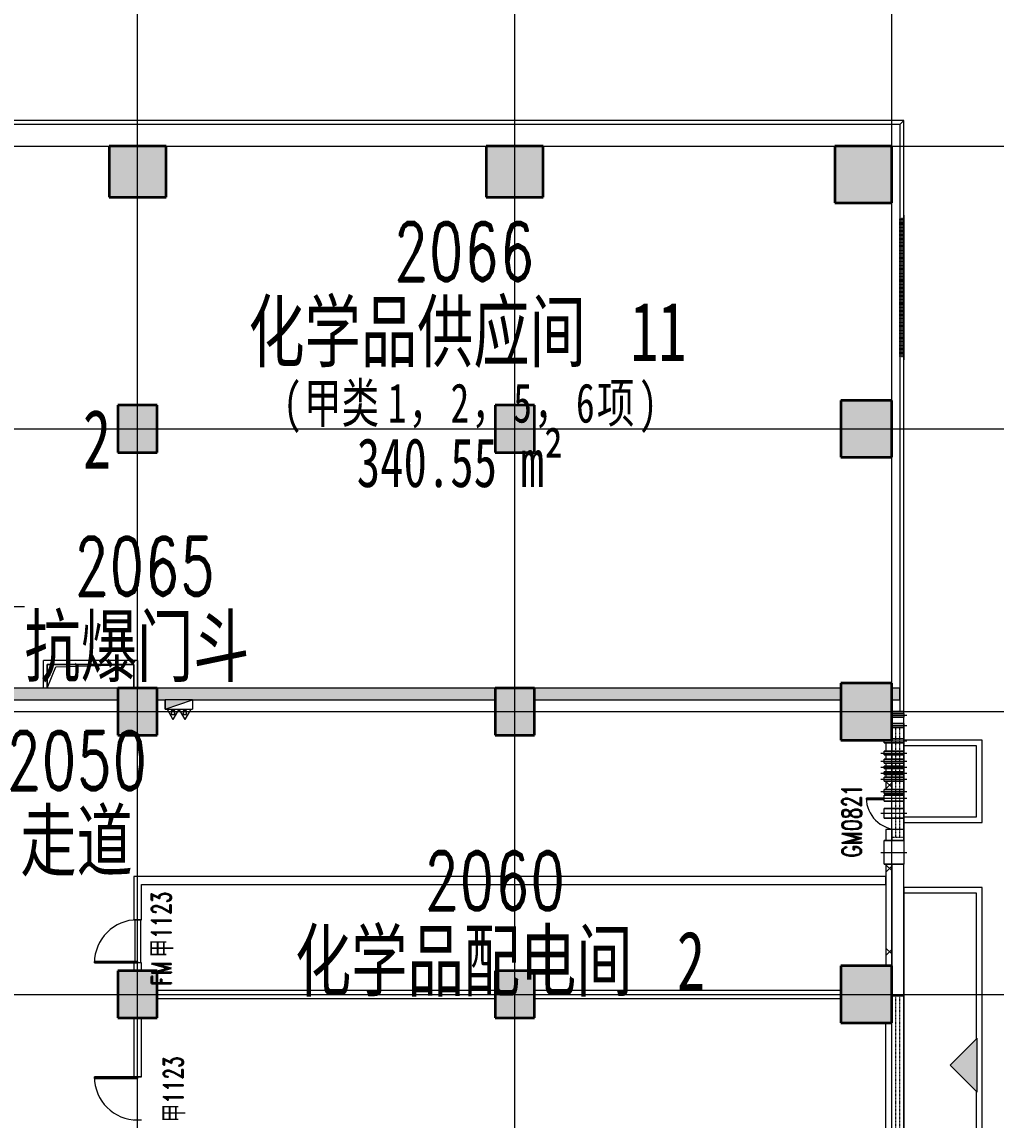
# Model space of a CAD drawing. Header units: millimetres. Extents: x -172041 to 399210, y -31706 to 192400.
# Drawn here: x 270655 to 295451, y 133601 to 161558 of the extents above; entities that cross this region are included whole.
import ezdxf

# ---------------------------------------------------------------- set-up
doc = ezdxf.new("R2010")
doc.units = ezdxf.units.MM
for name, pattern in [('1_1', [2, 1, -1]), ('DASH-2', [1.6, 0.8, -0.8]), ('轴网线', [22.04, 18.38, -1.83, 0, -1.83])]:
    doc.linetypes.add(name, pattern=pattern)
doc.layers.get('0').update_dxf_attribs({"color": 8})
for name, color, linetype, lineweight in [('A-ANNO-NOTE', 8, 'Continuous', 5), ('A-AREA-IDEN', 8, 'Continuous', 9), ('A-DETL-GENF', 8, 'Continuous', 18), ('A-DOOR', 8, 'Continuous', 5), ('A-DOOR-IDEN', 8, 'Continuous', 9), ('A-DOOR-OPNG', 8, 'Continuous', 5), ('A-GENM', 8, 'Continuous', 5), ('A-GLAZ', 8, 'Continuous', 5), ('A-WALL', 8, 'Continuous', 5), ('A-WALL-FNSH', 8, 'Continuous', 9), ('A-WALL-PATT', 8, 'Continuous', 9), ('M-EQPM', 8, 'Continuous', 5), ('Q-CASE', 8, '1_1', 5), ('S-COLS', 8, 'Continuous', 5), ('S-GRID', 8, 'Continuous', 9)]:
    doc.layers.add(name, color=color, linetype=linetype, lineweight=lineweight)
doc.styles.add('RomanD', font='romand__.ttf', dxfattribs={"width": 0.7, "height": 1500})
doc.styles.add('RomanD_4', font='romand__.ttf', dxfattribs={"width": 0.7, "height": 500})
doc.styles.add('仿宋_2', font='', dxfattribs={"width": 0.7, "height": 1500})
doc.styles.add('仿宋_5', font='', dxfattribs={"width": 0.7, "height": 1000})
doc.styles.add('宋体', font='SimSun.ttf', dxfattribs={"width": 0.7, "height": 1250})
doc.styles.add('微软雅黑', font='Microsoft YaHei.ttf', dxfattribs={"width": 0.7, "height": 500})
doc.styles.get('仿宋_2').set_extended_font_data('FangSong')
doc.styles.get('仿宋_5').set_extended_font_data('FangSong')

# ---------------------------------------------------------------- blocks, each defined once
blk = doc.blocks.new('砼_柱_矩形 - 1000X1200-501527-LAY-2F-1_500-A')
at = {"layer": 'S-COLS', "lineweight": 15, "true_color": 0xc0c0c0}
blk.add_hatch(color=9, dxfattribs=at).paths.add_polyline_path([(-500, -600), (500, -600), (500, 600), (-500, 600), (-500, -100)], flags=0)
at = {"layer": 'S-COLS', "color": 7, "lineweight": 35}
for p, q in [((500, 600), (-500, 600)), ((-500, 600), (-500, -600)), ((500, -600), (500, 600)), ((-500, -600), (500, -600))]:
    blk.add_line(p, q, dxfattribs=at)
blk = doc.blocks.new('X-ST-F3-02-C-001_HLP2_rvt-1-LAY-2F-1_500-A')
at = {"layer": 'S-COLS', "true_color": 0xc0c0c0}
for points in [[(274325, 157100), (274325, 158400), (272875, 158400), (272875, 157100)], [(283925, 157100), (283925, 158400), (282475, 158400), (282475, 157100)], [(292800, 156950), (292800, 158400), (291350, 158400), (291350, 156950)], [(292800, 150475), (292800, 151925), (291500, 151925), (291500, 150475)], [(274100, 150600), (274100, 151800), (273100, 151800), (273100, 150600)], [(273500, 143400), (274100, 143400), (274100, 144600), (273100, 144600), (273100, 143400)], [(291795, 143275), (292800, 143275), (292800, 144725), (291500, 144725), (291500, 143275), (291527, 143275)], [(273100, 136200), (274100, 136200), (274100, 137400), (273100, 137400)], [(292800, 136075), (292800, 137525), (291500, 137525), (291500, 136075), (292650, 136075)]]:
    blk.add_hatch(color=9, dxfattribs=at).paths.add_polyline_path(points, flags=0)
at = {"layer": 'S-COLS', "color": 7, "lineweight": 35}
for p, q in [((274325, 158400), (272875, 158400)), ((272875, 158400), (272875, 157100)), ((274325, 157100), (274325, 158400)), ((283925, 158400), (282475, 158400)), ((282475, 158400), (282475, 157100)), ((283925, 157100), (283925, 158400)), ((292800, 158400), (291350, 158400)), ((291350, 158400), (291350, 156950)), ((292800, 156950), (292800, 158400)), ((272875, 157100), (274325, 157100)), ((282475, 157100), (283925, 157100)), ((291350, 156950), (292800, 156950)), ((292800, 151925), (291500, 151925)), ((291500, 151925), (291500, 150475)), ((292800, 150475), (292800, 151925)), ((274100, 151800), (273100, 151800)), ((273100, 151800), (273100, 150600)), ((274100, 150600), (274100, 151800)), ((273100, 150600), (274100, 150600)), ((291500, 150475), (292800, 150475)), ((274100, 144600), (273100, 144600)), ((273100, 144600), (273100, 143400)), ((274100, 143400), (274100, 144600)), ((292800, 144725), (291500, 144725)), ((291500, 144725), (291500, 143275)), ((292800, 143275), (292800, 144725)), ((273100, 143400), (274100, 143400)), ((291500, 143275), (292800, 143275)), ((274100, 137400), (273100, 137400)), ((273100, 137400), (273100, 136200)), ((274100, 136200), (274100, 137400)), ((292800, 137525), (291500, 137525)), ((291500, 137525), (291500, 136075)), ((292800, 136075), (292800, 137525)), ((273100, 136200), (274100, 136200)), ((291500, 136075), (292800, 136075))]:
    blk.add_line(p, q, dxfattribs=at)
at = {"lineweight": 15}
for p in [(283200, 151200), (283200, 144000), (283200, 136800)]:
    blk.add_blockref('砼_柱_矩形 - 1000X1200-501527-LAY-2F-1_500-A', p, dxfattribs=at)
blk = doc.blocks.new('单扇平开防火门_带观察窗 - FM甲1123-4703424-LAY-2F-1_500-A')
at = {"layer": 'A-DOOR'}
for p, q in [((510, -1100), (510, 0)), ((550, 0), (510, 0)), ((510, 0), (510, -700)), ((550, -700), (550, 0)), ((510, 0), (550, 0)), ((550, 0), (550, -1100)), ((510, -700), (510, -900)), ((550, -900), (550, -700)), ((510, -900), (510, -1100)), ((550, -1100), (510, -1100)), ((510, -1100), (550, -1100)), ((550, -1100), (550, -900))]:
    blk.add_line(p, q, dxfattribs=at)
blk.add_arc((550, 0), 1100, 180, 270, dxfattribs=at)
at = {"layer": 'A-DOOR-OPNG'}
for p, q in [((-550, 100), (-550, -100)), ((-550, 70), (550, 70)), ((550, 99), (550, -100)), ((-550, -70), (550, -70))]:
    blk.add_line(p, q, dxfattribs=at)
blk = doc.blocks.new('单扇平开防火门_带观察窗 - FM甲1123-4703327-LAY-2F-1_500-A')
at = {"layer": 'A-DOOR'}
for p, q in [((550, 1100), (510, 1100)), ((510, 1100), (510, 0)), ((510, 1100), (550, 1100)), ((510, 900), (510, 1100)), ((510, 700), (510, 900)), ((550, 0), (550, 1100)), ((550, 1100), (550, 900)), ((550, 900), (550, 700)), ((510, 0), (510, 700)), ((550, 700), (550, 0)), ((510, 0), (550, 0)), ((550, 0), (510, 0))]:
    blk.add_line(p, q, dxfattribs=at)
blk.add_arc((550, 0), 1100, 90, 180, dxfattribs=at)
at = {"layer": 'A-DOOR-OPNG'}
for p, q in [((-550, -100), (-550, 100)), ((550, -99), (550, 100))]:
    blk.add_line(p, q, dxfattribs=at)
blk = doc.blocks.new('单扇平开防火门_带观察窗 - GM0821-4833220-LAY-2F-1_500-A')
at = {"layer": 'A-DOOR'}
for p, q in [((400, 800), (360, 800)), ((360, 800), (360, 350)), ((360, 800), (400, 800)), ((360, 600), (360, 800)), ((360, 400), (360, 600)), ((400, 350), (400, 800)), ((400, 800), (400, 600)), ((400, 600), (400, 400)), ((360, 350), (360, 400)), ((400, 400), (400, 350))]:
    blk.add_line(p, q, dxfattribs=at)
blk.add_arc((400, 0), 800, 90, 180, dxfattribs=at)
at = {"layer": 'A-DOOR-OPNG'}
blk.add_line((-400, -150), (-400, 150), dxfattribs=at)
blk = doc.blocks.new('楼板洞口-A - F03-翻边100-4033502-LAY-2F-1_500-A')
at = {"layer": 'A-GENM'}
for p, q in [((-100, 0), (-100, 700)), ((2300, 700), (-100, 700)), ((0, 0), (0, 600)), ((0, 600), (2200, 600)), ((0, 600), (0, 0)), ((2200, 600), (0, 600)), ((220, 540), (2200, 600)), ((2200, 600), (2200, 0)), ((2200, 0), (2200, 600)), ((2300, 700), (2300, 0)), ((0, 0), (220, 540))]:
    blk.add_line(p, q, dxfattribs=at)
blk = doc.blocks.new('室内消火栓箱_带灭火器__左右式_ - SG24D65-P-V57-LAY-2F-1_500-A')
at = {"layer": 'A-DETL-GENF', "lineweight": 5}
blk.add_hatch(color=256, dxfattribs=at).paths.add_polyline_path([(-350, -240), (350, 0), (-350, 0)], flags=0)
h = blk.add_hatch(color=256, dxfattribs=at)
h.paths.add_polyline_path([(-105, -370), (-105, -280), (-195, -280), (-195, -370)], flags=0)
h.paths.add_polyline_path([(105, -370), (195, -370), (195, -280), (105, -280)], flags=0)
for p, q in [((350, 0), (-350, 0)), ((-350, -240), (350, 0)), ((-350, -240), (-350, 0)), ((-350, 0), (-350, -240)), ((-350, -240), (350, 0)), ((350, 0), (-350, 0)), ((-350, -240), (350, -240)), ((-300, -240), (-150, -500)), ((0, -240), (-150, -500)), ((0, -240), (150, -500)), ((300, -240), (150, -500)), ((-105, -280), (-195, -280)), ((-195, -280), (-195, -370)), ((-195, -370), (-105, -370)), ((-105, -370), (-105, -280)), ((195, -280), (105, -280)), ((105, -280), (105, -370)), ((105, -370), (195, -370)), ((195, -370), (195, -280))]:
    blk.add_line(p, q, dxfattribs=at)
at = {"layer": 'M-EQPM'}
blk.add_line((350, 0), (350, -240), dxfattribs=at)
blk = doc.blocks.new('混凝土雨棚1 - 混凝土雨棚-300mm-2000 2-4350888-LAY-2F-1_500-A')
at = {"layer": 'Q-CASE'}
for p, q in [((12050, 2000), (-12050, 2000)), ((-12050, 2000), (-12050, 0)), ((12050, 0), (12050, 2000))]:
    blk.add_line(p, q, dxfattribs=at)
at = {"layer": 'Q-CASE', "linetype": 'Continuous'}
for p, q in [((12050, 2000), (-12050, 2000)), ((-12050, 2000), (-12050, 0)), ((12050, 0), (12050, 2000)), ((-8194, 1850), (-11900, 1850)), ((-11900, 1850), (-11900, 0)), ((9786, 1850), (-6856, 1850)), ((11900, 1850), (11164, 1850)), ((11900, 0), (11900, 1850)), ((-12050, 0), (12050, 0))]:
    blk.add_line(p, q, dxfattribs=at)
blk = doc.blocks.new('百叶窗-带贴面 - BYC3608-4826285-LAY-2F-1_500-A')
at = {"layer": 'A-GLAZ'}
for p, q in [((-1829, 250), (1851, 250)), ((1851, 250), (-1829, 250))]:
    blk.add_line(p, q, dxfattribs=at)
at = {"layer": 'A-GLAZ', "linetype": 'DASH-2'}
for p, q in [((-1749, -50), (-1749, 250)), ((1771, 250), (-1749, 250)), ((1771, 150), (-1749, 150)), ((1771, 50), (-1749, 50)), ((1771, -50), (1771, 250)), ((1771, -50), (-1749, -50))]:
    blk.add_line(p, q, dxfattribs=at)
blk = doc.blocks.new('百叶窗-带贴面 - BYC3618-4830262-LAY-2F-1_500-A')
at = {"layer": 'A-GLAZ'}
for p, q in [((-1829, 150), (1851, 150)), ((1851, 150), (-1829, 150))]:
    blk.add_line(p, q, dxfattribs=at)
at = {"layer": 'A-GLAZ', "linetype": 'DASH-2'}
for p, q in [((-1749, 50), (-1749, 150)), ((1771, 150), (-1749, 150)), ((1771, 117), (-1749, 117)), ((1771, 83), (-1749, 83)), ((1771, 50), (-1749, 50)), ((1771, 50), (1771, 150))]:
    blk.add_line(p, q, dxfattribs=at)
blk = doc.blocks.new('混凝土雨棚1 - 混凝土雨棚-300mm-2000 2-4800231-LAY-2F-1_500-A')
at = {"layer": 'Q-CASE'}
for p, q in [((1050, 2000), (-1050, 2000)), ((-1050, 2000), (-1050, 0)), ((1050, 0), (1050, 2000))]:
    blk.add_line(p, q, dxfattribs=at)
at = {"layer": 'Q-CASE', "linetype": 'Continuous'}
for p, q in [((1050, 2000), (-1050, 2000)), ((-1050, 2000), (-1050, 0)), ((1050, 0), (1050, 2000)), ((900, 1850), (-900, 1850)), ((-900, 1850), (-900, 0)), ((900, 0), (900, 1850)), ((-981, 0), (-771, 0)), ((-671, 0), (-561, 0)), ((-461, 0), (-388, 0)), ((-326, 0), (-240, 0)), ((-177, 0), (-104, 0)), ((-4, 0), (206, 0)), ((306, 0), (356, 0)), ((506, 0), (688, 0)), ((938, 0), (1050, 0))]:
    blk.add_line(p, q, dxfattribs=at)
blk = doc.blocks.new('百叶窗-带贴面 - BYC2808-4843137-LAY-2F-1_500-A')
at = {"layer": 'A-GLAZ'}
for p, q in [((-1469, 250), (1491, 250)), ((1491, 250), (-1469, 250))]:
    blk.add_line(p, q, dxfattribs=at)
at = {"layer": 'A-GLAZ', "linetype": 'DASH-2'}
for p, q in [((-1389, -50), (-1389, 250)), ((1411, 250), (-1389, 250)), ((1411, 150), (-1389, 150)), ((1411, 50), (-1389, 50)), ((1411, -50), (1411, 250)), ((1411, -50), (-1389, -50))]:
    blk.add_line(p, q, dxfattribs=at)
blk = doc.blocks.new('立面洞口 - F01-电气洞口-直径100-4833092-LAY-2F-1_500-A')
at = {"layer": 'A-DETL-GENF', "lineweight": 5}
for p, q in [((-50, 0), (-50, 500)), ((-50, 500), (50, 500)), ((50, 500), (50, 0)), ((50, 0), (-50, 0))]:
    blk.add_line(p, q, dxfattribs=at)
at = {"layer": 'A-GENM'}
for p, q in [((0, -80), (0, 580)), ((-50, 0), (-50, 500)), ((-50, 500), (50, 500)), ((-50, 500), (-50, 0)), ((-50, 500), (50, 500)), ((50, 500), (50, 0)), ((50, 0), (50, 500)), ((50, 0), (-50, 0)), ((50, 0), (-50, 0))]:
    blk.add_line(p, q, dxfattribs=at)
blk = doc.blocks.new('立面洞口 - F01-电气洞口-直径100-V72-LAY-2F-1_500-A')
at = {"layer": 'A-DETL-GENF', "lineweight": 5}
for p, q in [((-50, 200), (-50, 500)), ((-50, 500), (50, 500)), ((50, 500), (50, 0)), ((50, 0), (-19, 0))]:
    blk.add_line(p, q, dxfattribs=at)
at = {"layer": 'A-GENM'}
for p, q in [((0, -80), (0, 580)), ((-50, 200), (-50, 500)), ((-50, 500), (50, 500)), ((-50, 500), (-50, 200)), ((-50, 500), (50, 500)), ((50, 500), (50, 0)), ((50, 0), (50, 500)), ((50, 0), (-19, 0)), ((50, 0), (-19, 0))]:
    blk.add_line(p, q, dxfattribs=at)
blk = doc.blocks.new('立面洞口 - F01-电气洞口-直径100-V73-LAY-2F-1_500-A')
at = {"layer": 'A-DETL-GENF', "lineweight": 5}
for p, q in [((-50, 200), (-50, 500)), ((-50, 500), (50, 500)), ((50, 500), (50, 200))]:
    blk.add_line(p, q, dxfattribs=at)
at = {"layer": 'A-GENM'}
for p, q in [((0, 200), (0, 580)), ((-50, 200), (-50, 500)), ((-50, 500), (50, 500)), ((-50, 500), (-50, 200)), ((-50, 500), (50, 500)), ((50, 500), (50, 200)), ((50, 200), (50, 500))]:
    blk.add_line(p, q, dxfattribs=at)
blk = doc.blocks.new('立面洞口 - F01-电气洞口-直径65-4833094-LAY-2F-1_500-A')
at = {"layer": 'A-DETL-GENF', "lineweight": 5}
for p, q in [((-32.5, 0), (-32.5, 500)), ((-32.5, 500), (32.5, 500)), ((32.5, 500), (32.5, 0)), ((32.5, 0), (-32.5, 0))]:
    blk.add_line(p, q, dxfattribs=at)
at = {"layer": 'A-GENM'}
for p, q in [((0, -80), (0, 580)), ((-32.5, 0), (-32.5, 500)), ((-32.5, 500), (32.5, 500)), ((-32.5, 500), (-32.5, 0)), ((-32.5, 500), (32.5, 500)), ((32.5, 500), (32.5, 0)), ((32.5, 0), (32.5, 500)), ((32.5, 0), (-32.5, 0)), ((32.5, 0), (-32.5, 0))]:
    blk.add_line(p, q, dxfattribs=at)
blk = doc.blocks.new('立面洞口 - F01-电气洞口-直径150-4833098-LAY-2F-1_500-A')
at = {"layer": 'A-DETL-GENF', "lineweight": 5}
for p, q in [((-75, 0), (-75, 500)), ((-75, 500), (75, 500)), ((75, 500), (75, 0)), ((75, 0), (-75, 0))]:
    blk.add_line(p, q, dxfattribs=at)
at = {"layer": 'A-GENM'}
for p, q in [((0, -80), (0, 580)), ((-75, 0), (-75, 500)), ((-75, 500), (75, 500)), ((-75, 500), (-75, 0)), ((-75, 500), (75, 500)), ((75, 500), (75, 0)), ((75, 0), (75, 500)), ((75, 0), (-75, 0)), ((75, 0), (-75, 0))]:
    blk.add_line(p, q, dxfattribs=at)
blk = doc.blocks.new('立面洞口 - F01-电气洞口-直径600-4833084-LAY-2F-1_500-A')
at = {"layer": 'A-DETL-GENF', "lineweight": 5}
for p, q in [((-300, 0), (-300, 500)), ((-300, 500), (300, 500)), ((300, 500), (300, 0)), ((300, 0), (-300, 0))]:
    blk.add_line(p, q, dxfattribs=at)
at = {"layer": 'A-GENM'}
for p, q in [((0, -80), (0, 580)), ((-300, 0), (-300, 500)), ((-300, 500), (300, 500)), ((-300, 500), (-300, 0)), ((-300, 500), (300, 500)), ((300, 500), (300, 0)), ((300, 0), (300, 500)), ((300, 0), (-300, 0)), ((300, 0), (-300, 0))]:
    blk.add_line(p, q, dxfattribs=at)
blk = doc.blocks.new('立面洞口 - F01-电气洞口-直径250-4833102-LAY-2F-1_500-A')
at = {"layer": 'A-DETL-GENF', "lineweight": 5}
for p, q in [((-125, 0), (-125, 500)), ((-125, 500), (125, 500)), ((125, 500), (125, 0)), ((125, 0), (-125, 0))]:
    blk.add_line(p, q, dxfattribs=at)
at = {"layer": 'A-GENM'}
for p, q in [((0, -80), (0, 580)), ((-125, 0), (-125, 500)), ((-125, 500), (125, 500)), ((-125, 500), (-125, 0)), ((-125, 500), (125, 500)), ((125, 500), (125, 0)), ((125, 0), (125, 500)), ((125, 0), (-125, 0)), ((125, 0), (-125, 0))]:
    blk.add_line(p, q, dxfattribs=at)

msp = doc.modelspace()

# ---------------------------------------------------------------- hatches: boundary and pattern name
at = {"layer": 'A-ANNO-NOTE'}
msp.add_hatch(color=256, dxfattribs=at).paths.add_polyline_path([(294970, 134310.7), (294970, 135689.3), (294280.7, 135000)], flags=0)
at = {"layer": 'A-WALL-PATT', "lineweight": 5}
h = msp.add_hatch(color=256, dxfattribs=at)
h.paths.add_polyline_path([(284317.2, 144300), (291500, 144300), (291500, 144600), (283700, 144600), (283700, 144300)], flags=0)
h.paths.add_polyline_path([(282700, 144300), (282700, 144600), (274100, 144600), (274100, 144300), (275000, 144300)], flags=0)
h.paths.add_polyline_path([(292800, 144300), (293000, 144300), (293000, 144600), (292800, 144600), (292800, 144428.6)], flags=0)
h.paths.add_polyline_path([(269300, 144300), (273100, 144300), (273100, 144600), (269300, 144600), (269300, 144350)], flags=0)
h = msp.add_hatch(dxfattribs=at)
h.set_pattern_fill('FP_12', color=256, style=0, pattern_type=2)
h.set_pattern_definition([(45, (-5e-09, 2e-10), (-1060.66, 1060.66), []), (135, (-5e-09, 2e-10), (-1060.66, -1060.66), [])])
h.paths.add_polyline_path([(292650, 118700), (292800, 118700), (292800, 121675), (292650, 121675)], flags=0)
h.paths.add_polyline_path([(292650, 123125), (292800, 123125), (292800, 128875), (292650, 128875), (292650, 123170)], flags=0)
h.paths.add_polyline_path([(292800, 130325), (292800, 133240), (292650, 133240), (292650, 130325), (292680.1, 130325)], flags=0)
h.paths.add_polyline_path([(292650, 137525), (292800, 137525), (292800, 140117), (292650, 140117), (292650, 139600)], flags=0)
h.paths.add_polyline_path([(292660, 140717), (292800, 140717), (292800, 141000), (292650, 141000), (292650, 140717)], flags=0)
h.paths.add_polyline_path([(292650, 141869.4), (292800, 141869.4), (292800, 141919.1), (292650, 141919.1)], flags=0)
h.paths.add_polyline_path([(292664.9, 142019.1), (292800, 142019.1), (292800, 142229.4), (292650, 142229.4), (292650, 142019.1)], flags=0)
h.paths.add_polyline_path([(292650, 142329.4), (292800, 142329.4), (292800, 142401.2), (292650, 142401.2)], flags=0)
h.paths.add_polyline_path([(292800, 142466.2), (292800, 142549.5), (292650, 142549.5), (292650, 142466.2), (292775, 142466.2)], flags=0)
h.paths.add_polyline_path([(292800, 142614.5), (292800, 142686.3), (292650, 142686.3), (292650, 142614.5), (292705.5, 142614.5)], flags=0)
h.paths.add_polyline_path([(292650, 142786.3), (292800, 142786.3), (292800, 142895.9), (292650, 142895.9)], flags=0)
h.paths.add_polyline_path([(292800, 142995.9), (292800, 143206.2), (292650, 143206.2), (292650, 142995.9), (292731.5, 142995.9)], flags=0)

# ---------------------------------------------------------------- linework, layer by layer
at = {"layer": 'A-ANNO-NOTE', "lineweight": 18}
for p, q in [((294970, 135689.3), (294280.7, 135000)), ((294970, 134310.7), (294970, 135689.3)), ((294280.7, 135000), (294970, 134310.7))]:
    msp.add_line(p, q, dxfattribs=at)
at = {"layer": 'A-AREA-IDEN', "lineweight": 18}
msp.add_line((267115.8, 146668.5), (270716.7, 146676), dxfattribs=at)
at = {"layer": 'A-WALL'}
for p, q in [((293100, 159050), (293000, 158950)), ((293100, 136760), (293100, 133240)), ((292650, 133240), (292650, 136075))]:
    msp.add_line(p, q, dxfattribs=at)
at = {"layer": 'A-WALL', "lineweight": 9}
for p, q in [((273100, 144600), (269600, 144600)), ((282700, 144600), (274100, 144600)), ((291500, 144600), (283700, 144600)), ((293000, 144600), (292800, 144600)), ((293000, 144300), (293000, 144600)), ((269300, 144300), (273100, 144300)), ((274100, 144300), (274300, 144300)), ((275000, 144300), (282700, 144300)), ((283700, 144300), (291500, 144300)), ((292800, 144300), (293000, 144300)), ((292650, 143206.4), (292650, 142995.9)), ((292800, 142994.2), (292800, 143207.9)), ((292800, 143207.9), (292800, 142994.2)), ((292650, 142896.1), (292650, 142786.3)), ((292800, 142784.6), (292800, 142897.6)), ((292800, 142897.6), (292800, 142784.6)), ((292650, 142686.4), (292650, 142613.3)), ((292800, 142613.3), (292800, 142688)), ((292800, 142688), (292800, 142613.3)), ((292650, 142550.9), (292650, 142465)), ((292650, 142402.6), (292650, 142329.4)), ((292800, 142465), (292800, 142550.6)), ((292800, 142550.6), (292800, 142465)), ((292800, 142327.7), (292800, 142402.3)), ((292800, 142402.3), (292800, 142327.7)), ((292650, 142229.5), (292650, 142019.1)), ((292800, 142017.4), (292800, 142231.1)), ((292800, 142231.1), (292800, 142017.4)), ((292650, 141919.2), (292650, 141869.4)), ((292800, 141869.4), (292800, 141920.8)), ((292800, 141920.8), (292800, 141869.4)), ((292650, 141000), (292650, 140717)), ((292775, 141000), (292650, 141000)), ((292800, 140717), (292800, 141000)), ((292800, 141000), (292800, 140717)), ((292650, 140117), (292650, 137525)), ((292800, 137525), (292800, 140117)), ((292800, 140117), (292800, 137525)), ((292650, 139800), (273500, 139800)), ((273500, 139800), (273500, 138700)), ((292650, 139600), (292650, 139800)), ((273700, 139600), (292650, 139600)), ((273700, 138700), (273700, 139600)), ((273500, 138700), (273700, 138700)), ((273500, 137600), (273500, 137400)), ((273700, 137600), (273600, 137600)), ((273700, 137400), (273700, 137600)), ((282700, 136900), (274100, 136900)), ((291500, 136900), (283700, 136900)), ((274100, 136700), (282700, 136700)), ((283700, 136700), (291500, 136700)), ((273500, 136200), (273500, 134700)), ((273700, 134700), (273700, 136200)), ((273600, 134700), (273700, 134700))]:
    msp.add_line(p, q, dxfattribs=at)
at = {"layer": 'A-WALL-FNSH', "lineweight": 5}
for p, q in [((293100, 159050), (267200, 159050)), ((293000, 158950), (267200, 158950)), ((293000, 158950), (293000, 144000)), ((293100, 144000), (293100, 159050)), ((293100, 144000), (292800, 144000)), ((293100, 143955.8), (293100, 144000)), ((293100, 143695.5), (293100, 143855.8)), ((293100, 143306.2), (293100, 143595.5)), ((293100, 142995.9), (293100, 143206.2)), ((293100, 142786.3), (293100, 142895.9)), ((293100, 142613.3), (293100, 142686.3)), ((293100, 142465), (293100, 142550.6)), ((293100, 142329.4), (293100, 142402.3)), ((293100, 142019.1), (293100, 142229.4)), ((293100, 141869.4), (293100, 141919.1)), ((293100, 140717), (293100, 141000)), ((293100, 136760), (293100, 140117)), ((292800, 136760), (293100, 136760))]:
    msp.add_line(p, q, dxfattribs=at)
at = {"layer": 'S-GRID', "linetype": '轴网线'}
for p, q in [((273600, -17706.2), (273600, 174400)), ((283200, -17706.2), (283200, 174400)), ((292800, -17706.2), (292800, 174400)), ((-16000, 158400), (308800, 158400)), ((-16000, 151200), (308800, 151200)), ((-16000, 144000), (308800, 144000)), ((-16000, 136800), (308800, 136800))]:
    msp.add_line(p, q, dxfattribs=at)

# ---------------------------------------------------------------- block references
at = {"lineweight": 5}
msp.add_blockref('X-ST-F3-02-C-001_HLP2_rvt-1-LAY-2F-1_500-A', (0, 0), dxfattribs=at)
at = {"layer": 'A-DOOR'}
for name, p, rotation in [('单扇平开防火门_带观察窗 - GM0821-4833220-LAY-2F-1_500-A', (292950, 141400), 89.99999999999964), ('单扇平开防火门_带观察窗 - FM甲1123-4703424-LAY-2F-1_500-A', (273600, 138150), 269.9999999999999), ('单扇平开防火门_带观察窗 - FM甲1123-4703327-LAY-2F-1_500-A', (273600, 134150), 89.9999999999999)]:
    msp.add_blockref(name, p, dxfattribs=dict(at, rotation=rotation))
at = {"layer": 'A-GENM'}
msp.add_blockref('楼板洞口-A - F03-翻边100-4033502-LAY-2F-1_500-A', (271300, 144600), dxfattribs=at)
for name, p, rotation in [('立面洞口 - F01-电气洞口-直径100-V73-LAY-2F-1_500-A', (292600, 143905.8), 269.9999999999996), ('立面洞口 - F01-电气洞口-直径100-V73-LAY-2F-1_500-A', (292600, 143645.5), 269.9999999999996), ('立面洞口 - F01-电气洞口-直径100-V72-LAY-2F-1_500-A', (292600, 143256.2), 269.9999999999996), ('混凝土雨棚1 - 混凝土雨棚-300mm-2000 2-4800231-LAY-2F-1_500-A', (293100, 142225), 270.0000000000001), ('立面洞口 - F01-电气洞口-直径100-4833092-LAY-2F-1_500-A', (292600, 142945.9), 269.9999999999996), ('立面洞口 - F01-电气洞口-直径100-4833092-LAY-2F-1_500-A', (292600, 142736.3), 269.9999999999996), ('立面洞口 - F01-电气洞口-直径65-4833094-LAY-2F-1_500-A', (292600, 142582), 269.9999999999996), ('立面洞口 - F01-电气洞口-直径65-4833094-LAY-2F-1_500-A', (292600, 142433.7), 269.9999999999996), ('立面洞口 - F01-电气洞口-直径100-4833092-LAY-2F-1_500-A', (292600, 142279.4), 269.9999999999996), ('立面洞口 - F01-电气洞口-直径100-4833092-LAY-2F-1_500-A', (292600, 141969.1), 269.9999999999996), ('立面洞口 - F01-电气洞口-直径150-4833098-LAY-2F-1_500-A', (292600, 141794.4), 269.9999999999996), ('立面洞口 - F01-电气洞口-直径250-4833102-LAY-2F-1_500-A', (292600, 141411.9), 269.9999999999996), ('立面洞口 - F01-电气洞口-直径600-4833084-LAY-2F-1_500-A', (292600, 140417), 269.9999999999996), ('混凝土雨棚1 - 混凝土雨棚-300mm-2000 2-4350888-LAY-2F-1_500-A', (293100, 127475), 270.0000000000001)]:
    msp.add_blockref(name, p, dxfattribs=dict(at, rotation=rotation))
at = {"layer": 'A-GLAZ'}
for name, p, rotation in [('百叶窗-带贴面 - BYC3618-4830262-LAY-2F-1_500-A', (292950, 154811.4), 269.9999999999997), ('百叶窗-带贴面 - BYC2808-4843137-LAY-2F-1_500-A', (292850, 142211.4), 269.9999999999996), ('百叶窗-带贴面 - BYC3608-4826285-LAY-2F-1_500-A', (292850, 135011.4), 269.9999999999996)]:
    msp.add_blockref(name, p, dxfattribs=dict(at, rotation=rotation))
at = {"layer": 'M-EQPM'}
msp.add_blockref('室内消火栓箱_带灭火器__左右式_ - SG24D65-P-V57-LAY-2F-1_500-A', (274650, 144300), dxfattribs=at)

# ---------------------------------------------------------------- texts
at = {"layer": 'A-AREA-IDEN', "attachment_point": 1}
for s, insert, char_height, width, style in [('2066', (280106.1, 156462.2), 1500, 4826.159, 'RomanD'), ('化学品供应间', (276418.4, 154428.1), 1500, 11784.806, '仿宋_2'), ('11', (286141.8, 154428.1), 1500, 1964.134, '仿宋_2'), ('\\f仿宋|b0|i0|c134|p49|;\\W.7;(', (277304.4, 152358), 1000, 645.358, '仿宋_5'), ('甲类', (277836.9, 152358), 1000, 2581.434, '仿宋_5'), ('\\f仿宋|b0|i0|c134|p49|;\\W.7;项', (285291.5, 152358), 1000, 1290.717, '仿宋_5'), ('\\f仿宋|b0|i0|c134|p49|;\\W.7;)', (286356.5, 152358), 1000, 645.358, '仿宋_5'), ('\\f仿宋|b0|i0|c134|p49|;\\W.7;1', (279966.8, 152358), 1000, 645.358, '仿宋_5'), ('\\f仿宋|b0|i0|c134|p49|;\\W.7;2', (281564.2, 152358), 1000, 645.358, '仿宋_5'), ('\\f仿宋|b0|i0|c134|p49|;\\W.7;5', (283161.6, 152358), 1000, 645.358, '仿宋_5'), ('\\f仿宋|b0|i0|c134|p49|;\\W.7;6', (284759, 152358), 1000, 645.358, '仿宋_5'), ('\\f仿宋|b0|i0|c134|p49|;\\W.7;2', (272206.7, 151688.1), 1500, 982.067, '仿宋_2'), ('\\f仿宋|b0|i0|c134|p49|;\\W.7;，', (280499.2, 152358), 1000, 1290.717, '仿宋_5'), ('\\f仿宋|b0|i0|c134|p49|;\\W.7;，', (282096.7, 152358), 1000, 1290.717, '仿宋_5'), ('\\f仿宋|b0|i0|c134|p49|;\\W.7;，', (283694.1, 152358), 1000, 1290.717, '仿宋_5'), ('340.55 m²', (279178.6, 150966.9), 1250, 7070.884, '宋体'), ('2065', (271973.7, 148449.7), 1500, 4826.159, 'RomanD'), ('抗爆门斗', (270716.7, 146415.5), 1500, 7856.537, '仿宋_2'), ('2050', (270248.7, 143502.8), 1500, 4826.159, 'RomanD'), ('走道', (270612.2, 141468.7), 1500, 3928.269, '仿宋_2'), ('2060', (280886.7, 140444.2), 1500, 4826.159, 'RomanD'), ('化学品配电间', (277604.9, 138410), 1500, 11784.806, '仿宋_2'), ('\\f仿宋|b0|i0|c134|p49|;\\W.7;2', (287328.4, 138410), 1500, 982.067, '仿宋_2')]:
    msp.add_mtext(s, dxfattribs=dict(at, insert=insert, char_height=char_height, width=width, style=style))
at = {"layer": 'A-DOOR-IDEN', "char_height": 500, "attachment_point": 1, "rotation": 90}
for s, insert, width, style in [('GM0821', (291527, 140283.4), 2637.552, 'RomanD_4'), ('1123', (273950.6, 138222.7), 1683.544, 'RomanD_4'), ('\\f微软雅黑|b0|i0|c134|p34|;\\W.7;甲', (273950.6, 137736.5), 589.24, '微软雅黑'), ('FM', (273950.6, 137018.9), 869.831, 'RomanD_4'), ('1123', (274256.6, 134029), 1683.544, 'RomanD_4'), ('\\f微软雅黑|b0|i0|c134|p34|;\\W.7;甲', (274256.6, 133542.8), 589.24, '微软雅黑')]:
    msp.add_mtext(s, dxfattribs=dict(at, insert=insert, width=width, style=style))

doc.saveas('drawing.dxf')
